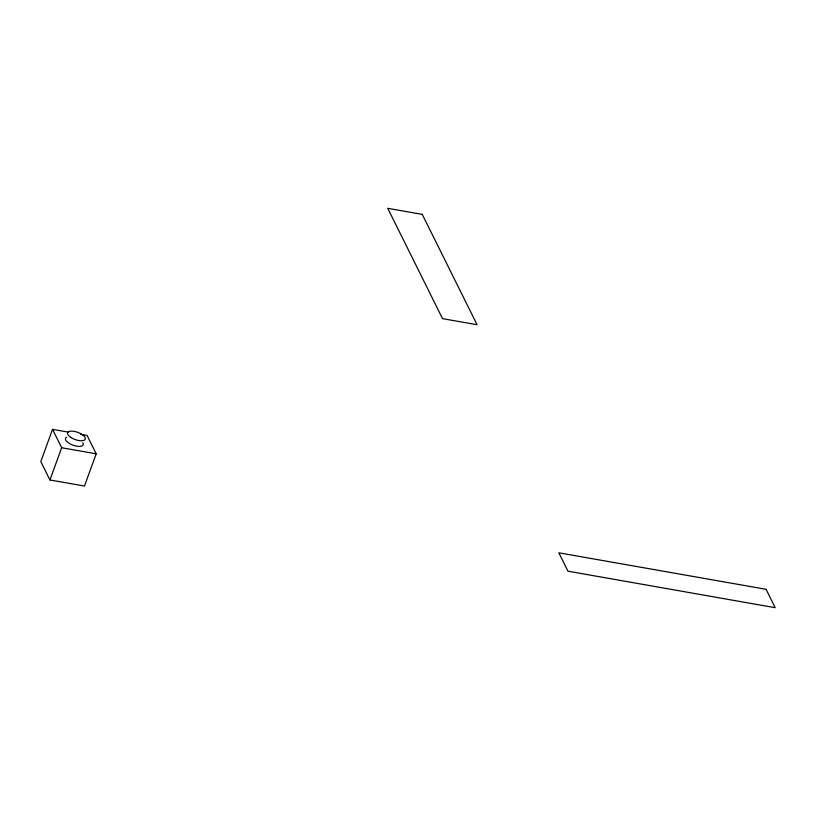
<?xml version="1.0" encoding="UTF-8"?>
<svg xmlns="http://www.w3.org/2000/svg" width="816" height="816" viewBox="0 0 816 816"><rect width="100%" height="100%" fill="white"/><g stroke="black" fill="none" stroke-linecap="round" stroke-linejoin="round"><path stroke-width="1.22" d="M68.564 432.174L52.53 429.349L40.8 461.57L49.929 479.961L84.466 486.04L96.196 453.818L87.067 435.428L80.896 434.347M49.929 479.961L61.659 447.739L52.53 429.349M61.659 447.739L96.196 453.818M82.814 442.772A9.404 3.856 20 0 1 73.491 445.363A9.404 3.856 20 0 1 66.647 437.254M422.27 214.394L387.733 208.304L442.537 318.648L477.074 324.727L422.27 214.394M766.071 589.305L558.848 552.809L567.977 571.2L775.2 607.696L766.071 589.305M70.706 437.366A9.404 3.856 20 0 0 85.221 439.232A9.404 3.856 20 0 0 73.328 431.225A9.404 3.856 20 0 0 70.706 437.366"/></g></svg>
